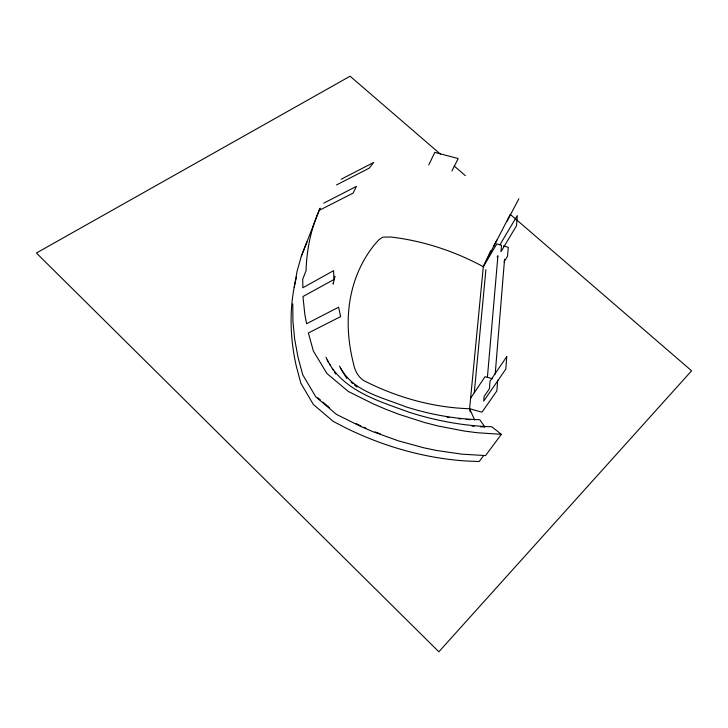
<?xml version="1.0" encoding="UTF-8"?>
<svg xmlns="http://www.w3.org/2000/svg" width="728" height="728" viewBox="0 0 728 728"><rect width="100%" height="100%" fill="white"/><g stroke="black" fill="none" stroke-linecap="round" stroke-linejoin="round"><path stroke-width="1.09" d="M497.697 380.271L496.851 390.918L481.981 412.185L469.596 408.717A195.568 141.951 27.6 0 1 366.521 381.963C358.904 378.815 354.8 371.098 353.426 363.317A208.181 154.372 35.8 0 1 374.574 244.608L378.969 239.685L382.719 237.173L390.763 237.01A220.566 179.516 32.2 0 1 483.301 266.712L496.805 243.853L501.537 245.3L501 251.624L516.525 225.744L517.28 215.588L499.89 244.845M495.186 374.165L504.559 259.268M487.396 377.413L497.925 255.756L497.169 257.02M474.274 392.765L485.895 269.688M470.197 412.012L469.596 408.717L483.301 266.712L490.781 250.678M333.406 282.4L333.142 284.102L335.044 276.149M294.194 287.241L297.06 271.335L301.337 256.201L320.093 208.172A280.498 201.756 35.4 0 0 306.042 270.816L302.73 279.088L302.848 287.76L333.588 270.661L333.888 279.543L302.966 296.533L304.841 314.541L306.597 323.714L338.62 307.216L340.604 316.616L308.372 332.987L313.377 351.005L326.936 373.5L348.257 391.436L373.2 403.858L386.013 409.354L398.971 414.332L425.143 422.686L438.283 426.035L464.428 431.067L477.368 432.741L501.365 434.325L485.54 455.582L462.107 454.181L436.782 450.514L424.014 447.847L398.462 440.868L373.155 431.768L360.706 426.444L336.473 414.387L315.797 396.869L302.73 374.784L297.961 357.057L294.631 338.875L292.92 321.112L292.793 303.867M301.337 256.201L306.943 241.914M507.234 220.174L509.919 215.233M428.765 164.956L434.798 152.361L458.185 158.567L451.897 171.035M483.301 266.712L496.796 240.085M506.843 221.021L493.702 246.455M518.891 198.753L506.843 221.585M504.104 261.843L507.562 256.183L508.262 247.356L503.458 245.882M470.606 398.216L485.085 376.667L492.447 378.769M483.665 455.546L479.242 461.497L468.459 461.124A250.368 182.419 27.6 0 1 344.735 427.382L333.242 421.385L313.395 404.522L300.855 383.228L296.241 365.957A265.884 197.916 36 0 1 296.524 276.995M341.132 179.252L373.692 162.453L369.187 168.168L336.527 184.939M323.742 203.157L356.429 186.386L353.107 193.102L320.293 209.837M480.462 426.781L484.675 426.972M470.361 419.692L466.084 419.401M471.999 426.08L474.11 426.262M458.776 418.746L460.86 418.937M447.183 417.262L449.294 417.544M375.148 431.913L380.344 433.897M363.836 427.172L365.884 428.046M355.701 423.459L360.751 425.853M501.365 434.325L491.773 426.745C463.818 425.98 436.081 420.802 409.445 412.357C378.196 400.81 340.759 390.417 325.998 357.211M351.114 382.191L352.807 383.62M354.5 385.039L357.048 387.169M317.799 397.761L320.311 399.89M322.813 402.011L329.493 407.68M440.413 154.127L350.086 76.213L36.4 253.016L438.857 651.788L691.6 370.798L510.091 214.223M454.181 165.993L465.356 175.639M484.903 427.081L479.788 419.719C454.581 419 429.575 414.35 405.56 406.724C381.781 397.188 351.697 391.209 339.548 365.966M340.267 367.804L346.874 378.642M327.2 360.087L328.328 361.952M329.466 363.818L330.594 365.684M332.286 368.477L333.415 370.343M334.543 372.208L335.672 374.065M469.596 408.717L474.692 420.029M506.752 356.638L505.824 369.078L483.729 401.064L484.129 396.46L489.398 388.798L490.044 381.135L506.752 356.638"/></g></svg>
